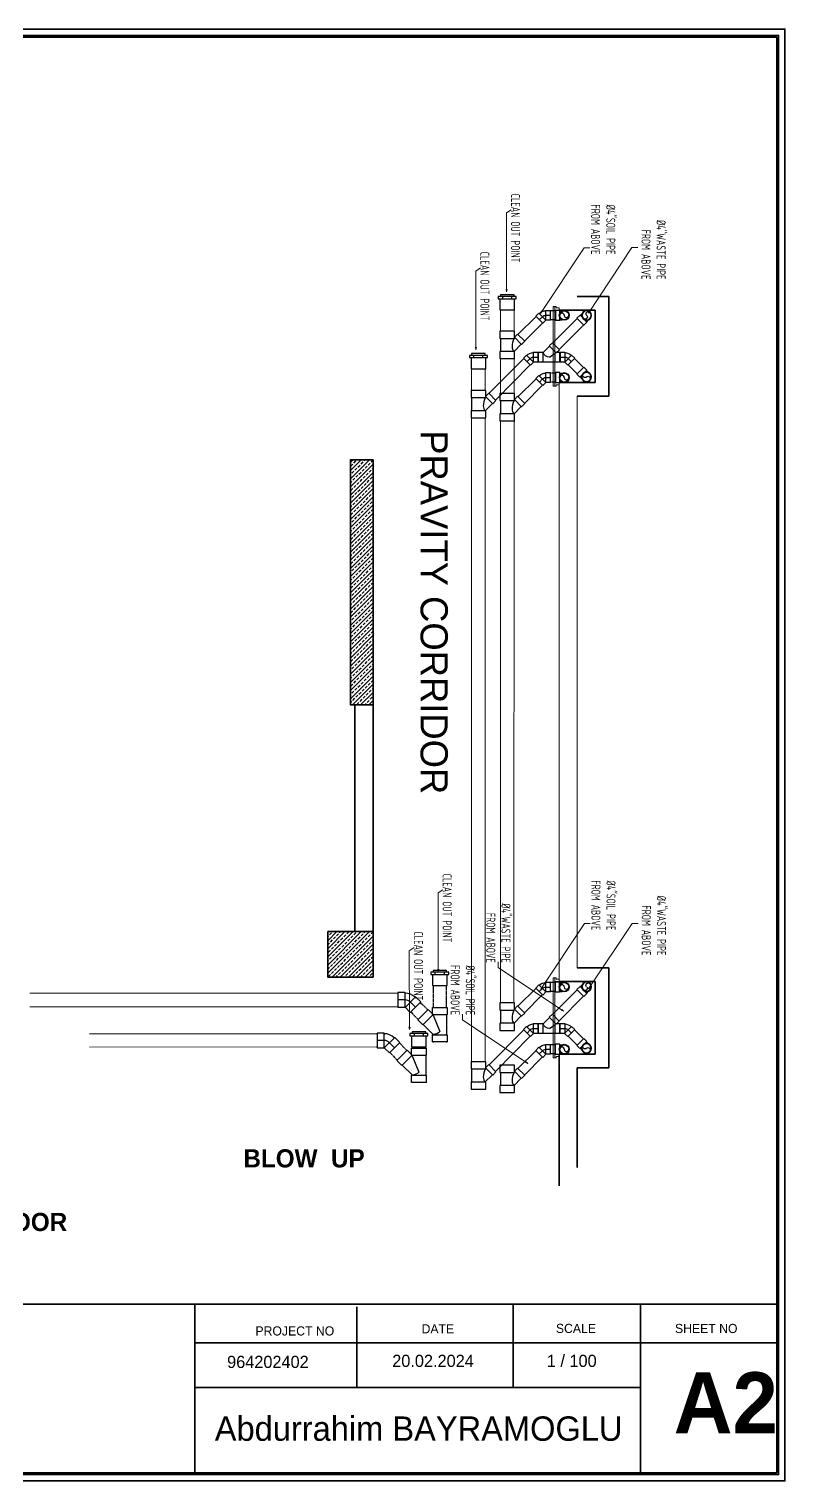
# Model space of a CAD drawing. Header units: millimetres. Extents: x 626118 to 667468, y 4481694 to 4492717.
# Drawn here: x 641354 to 643854, y 4487913 to 4492713 of the extents above; entities that cross this region are included whole.
import ezdxf

# ---------------------------------------------------------------- set-up
doc = ezdxf.new("R2010")
doc.units = ezdxf.units.MM
doc.linetypes.add('CENTER2', pattern=[1.125, 0.75, -0.125, 0.125, -0.125])
doc.linetypes.add('DUZ', pattern=[500, 500])
doc.layers.get('0').update_dxf_attribs({"color": 1, "linetype": 'DUZ'})
for name, color, linetype in [('DR-TEXT', 3, 'Continuous'), ('DR-WASTE PIPE', 5, 'CENTER2'), ('KOLTAR_F', 145, 'Continuous'), ('LOGO', 7, 'Continuous'), ('PVC', 3, 'Continuous')]:
    doc.layers.add(name, color=color, linetype=linetype)
for name, color, linetype, lineweight in [('DUVAR', 7, 'Continuous', 35), ('iç duvar', 7, 'Continuous', 50), ('KAPEN', 151, 'Continuous', 9), ('KOLON_F', 3, 'Continuous', 35), ('YAZI', 7, 'Continuous', 15)]:
    doc.layers.add(name, color=color, linetype=linetype, lineweight=lineweight)
doc.styles.add('din.shx', font='din.shx', dxfattribs={"width": 0.7})

# ---------------------------------------------------------------- blocks, each defined once
blk = doc.blocks.new('PVC6')
for p, q in [((-86.5, 82.5), (-93, 82.5)), ((0, 82.5), (6.5, 82.5)), ((-86.5, -82.5), (-93, -82.5)), ((0, -82.5), (6.5, -82.5))]:
    blk.add_line(p, q)
blk.add_lwpolyline([(0, -89), (0, 89), (-81.5, 89, 0.4142136), (-86.5, 84), (-86.5, -84, 0.4142136), (-81.5, -89)], format="xyb", close=True)
blk = doc.blocks.new('P456')
at = {"color": 8}
blk.add_lwpolyline([(88, 88), (27, 27, 0.198912), (0, -38), (0, -124)], format="xyb", dxfattribs=at)
blk.add_arc((91, -38), 173, 135, 180)
for p, rotation in [((88, 88), 45), ((0, -124), 270)]:
    blk.add_blockref('PVC6', p, dxfattribs=dict(rotation=rotation))
blk = doc.blocks.new('PY6')
for p, q in [((-83, 204), (-83, -38)), ((202, 86), (82, -34))]:
    blk.add_line(p, q)
at = {"color": 9}
blk.add_line((82, 199), (0, 0), dxfattribs=at)
blk.add_arc((82, 82), 117, 225, 270, dxfattribs=at)
for p, rotation in [((0, 290), 90), ((205, 205), 45), ((0, -125), 270)]:
    blk.add_blockref('PVC6', p, dxfattribs=dict(rotation=rotation))
blk = doc.blocks.new('PVC4')
for p, q in [((-55, 57), (-60, 57)), ((0, 57), (5, 57)), ((-55, -57), (-60, -57)), ((0, -57), (5, -57))]:
    blk.add_line(p, q)
blk.add_lwpolyline([(0, -62), (0, 62), (-55, 62), (-55, -62)], close=True)
blk = doc.blocks.new('PY64')
for p, q in [((-82, 162), (-82, 2)), ((79, -1), (171, 91))]:
    blk.add_line(p, q)
at = {"color": 9}
for centre, radius, start, end in [((298, 60), 238, 154.7041, 180), ((142, 60), 82.9, 180, 223.6032)]:
    blk.add_arc(centre, radius, start, end, dxfattribs=at)
for name, p, rotation in [('PVC6', (0, 248), 90), ('PVC4', (170, 170), 44.9999999999999), ('PVC6', (0, -84), 270)]:
    blk.add_blockref(name, p, dxfattribs=dict(rotation=rotation))
blk = doc.blocks.new('P454')
at = {"color": 8}
blk.add_lwpolyline([(57, 57), (18, 18, 0.198912), (0, -25), (0, -80)], format="xyb", dxfattribs=at)
blk.add_arc((60, -25), 117, 135, 180)
for p, rotation in [((57, 57), 45), ((0, -80), 270)]:
    blk.add_blockref('PVC4', p, dxfattribs=dict(rotation=rotation))
blk = doc.blocks.new('P904A')
for p, q in [((-57, -57), (-57, -24)), ((57, -57), (57, -24))]:
    blk.add_line(p, q)
blk.add_circle((0, 0), 62)
at = {"color": 9}
blk.add_circle((0, 0), 57, dxfattribs=at)
for centre, start, end in [((0, -28), 90, 270), ((0, 28), 270, 90)]:
    blk.add_arc(centre, 28.5, start, end, dxfattribs=at)
at = {"rotation": 270}
blk.add_blockref('PVC4', (0, -112), dxfattribs=at)
blk = doc.blocks.new('PY4')
for p, q in [((-57, -27), (-57, 129)), ((0, 57), (51, 129)), ((57, -24), (139, 58))]:
    blk.add_line(p, q)
blk.add_arc((86, 57), 85.5, 180, 250.5288)
for p, rotation in [((0, 184), 90), ((137, 137), 45), ((0, -82), 270)]:
    blk.add_blockref('PVC4', p, dxfattribs=dict(rotation=rotation))
blk = doc.blocks.new('A$Cd5ec20cc')
at = {"layer": 'DR-WASTE PIPE', "linetype": 'Continuous', "lineweight": 18, "ltscale": 12}
for p, q in [((37.8, 90.3), (11.4, 116.8)), ((18.4, 123.8), (44.9, 97.4)), ((64.7, 123.6), (55.1, 114)), ((71.8, 116.5), (62.3, 107.2)), ((62.5, 65), (100.9, 27.5)), ((55.5, 57.9), (93.5, 20.2))]:
    blk.add_line(p, q, dxfattribs=at)
at = {"layer": 'PVC'}
for name, p, xscale, yscale, zscale, rotation in [('P904A', (7.7, 127.5), -0.08748200112126518, 0.08748200112126518, 0.08748200112126518, 45.1343432630909), ('P904A', (75.5, 127.3), -0.08748200112126518, 0.08748200112126518, 0.08748200112126518, 314.7932117919452), ('P454', (53.7, 105.5), -0.08762939043845827, 0.08762939043845827, 0.08762939043845827, 135.0000000107184), ('P454', (53.7, 66.7), -0.08762939043845827, 0.08762939043845827, 0.08762939043845827, 180.2529245815914), ('PY64', (112.9, 8.1), 0.090881797833463, 0.090881797833463, 0.090881797833463, 89.99999999999999)]:
    blk.add_blockref(name, p, dxfattribs=dict(at, xscale=xscale, yscale=yscale, zscale=zscale, rotation=rotation))
at = {"layer": 'PVC', "xscale": -0.08755647272676778, "yscale": 0.08755647272676778, "zscale": 0.08755647272676778}
blk.add_blockref('PY4', (53.7, 81.5), dxfattribs=at)
blk = doc.blocks.new('PFS4-M')
at = {"color": 9}
for p, q in [((34, 38), (16, 38)), ((34, -38), (16, -38))]:
    blk.add_line(p, q, dxfattribs=at)
for p, q in [((127, 62), (34, 62)), ((127, -62), (127, 62)), ((127, 57), (132, 57)), ((34, -62), (127, -62)), ((127, -57), (132, -57))]:
    blk.add_line(p, q)
blk.add_lwpolyline([(16, 57), (0, 57), (0, -57), (16, -57)])
blk.add_lwpolyline([(34, -76), (34, 76), (16, 76), (16, -76)], close=True)
blk = doc.blocks.new('A$C9070866a')
at = {"layer": 'iç duvar', "color": 1, "linetype": 'Continuous', "lineweight": 5}
for p, q in [((54.5, 72.2, 0), (6.4, 0)), ((54.5, 72.2, 0), (52.5, 70.3)), ((54.5, 72.2, 0), (53.4, 69.6)), ((6.4, 0), (0, 0))]:
    blk.add_line(p, q, dxfattribs=at)

msp = doc.modelspace()

# ---------------------------------------------------------------- hatches: boundary and pattern name
at = {"layer": 'KOLTAR_F'}
h = msp.add_hatch(dxfattribs=at)
h.set_pattern_fill('ANSI33', color=256, scale=3, style=0)
h.set_pattern_definition([(45, (-1339408.915, -9021948.74), (-13.470384182, 13.470384182), []), (45, (-1339395.444, -9021948.74), (-13.470384182, 13.470384182), [9.525, -4.7625])])
h.paths.add_polyline_path([(642491.52, 4491288.66), (642491.52, 4490478.66), (642416.52, 4490478.66), (642416.52, 4491288.66)])
h = msp.add_hatch(dxfattribs=at)
h.set_pattern_fill('ANSI33', color=256, scale=3, style=0)
h.set_pattern_definition([(45, (-1339408.915, -9023508.74), (-13.470384182, 13.470384182), []), (45, (-1339395.444, -9023508.74), (-13.470384182, 13.470384182), [9.525, -4.7625])])
h.paths.add_polyline_path([(642341.52, 4489728.66), (642491.52, 4489728.66), (642491.52, 4489578.66), (642341.52, 4489578.66)])

# ---------------------------------------------------------------- linework, layer by layer
at = {"layer": 'DR-WASTE PIPE', "color": 6, "linetype": 'Continuous', "lineweight": 18, "ltscale": 12}
for p, q in [((642912.88, 4491782.55, -0.02), (642912.9, 4491713.64, -0.02)), ((642957.62, 4491713.64, -0.01), (642957.62, 4491782.55, -0.01)), ((643029.95, 4491761.15), (642971.37, 4491704.25, -0.01)), ((643051.29, 4491740.15), (642993.51, 4491682.45, -0.01)), ((642912.92, 4491623.13, -0.02), (642912.95, 4491507.75, -0.02)), ((642957.62, 4491507.75, -0.01), (642957.62, 4491623.13, -0.01)), ((643030.01, 4491555.26), (642971.44, 4491498.35, -0.01)), ((643051.21, 4491534.07), (642993.42, 4491476.38, -0.01)), ((642912.47, 4489493.76, -0.01), (642912.71, 4491415.46, -0.01)), ((642957.46, 4489493.76, -0.01), (642957.69, 4491415.46, -0.01)), ((643029.78, 4489540.38), (642971.21, 4489483.48, -0.01)), ((643051.12, 4489519.38), (642993.34, 4489461.69, -0.01)), ((642504.81, 4489391.41, -0.01), (641554.04, 4489391.41, -0.01)), ((641554.04, 4489347.32, -0.02), (642504.81, 4489347.56, -0.03)), ((643029.5, 4489334.15), (642970.93, 4489277.25, -0.01)), ((643051.04, 4489313.3), (642993.26, 4489255.61, -0.01))]:
    msp.add_line(p, q, dxfattribs=at)
at = {"layer": 'DR-WASTE PIPE', "color": 6, "ltscale": 12}
for p, q in [((643093.01, 4491781.31), (643078.69, 4491781.31)), ((643093.01, 4491751.39), (643078.69, 4491751.39)), ((643093.08, 4491575.4), (643078.76, 4491575.4)), ((643093.08, 4491545.48), (643078.76, 4491545.48)), ((642957.62, 4491484.02, -0.01), (642957.62, 4491484.16, -0.01)), ((642957.62, 4491440.58, -0.01), (642957.62, 4491440.89, -0.01)), ((642689.87, 4489548.64, -0.02), (642689.89, 4489479.74, -0.02)), ((642734.61, 4489479.74, -0.01), (642734.61, 4489548.64, -0.01)), ((643092.85, 4489560.54), (643078.52, 4489560.54)), ((642648.85, 4489493.84, -0.01), (642672.39, 4489470.3, -0.01)), ((643092.85, 4489530.62), (643078.52, 4489530.62)), ((642616.97, 4489461.97, -0.01), (642640.52, 4489438.42, -0.01)), ((642579.83, 4489359.6, -0.01), (642603.37, 4489336.05, -0.01)), ((643092.92, 4489354.63), (643078.59, 4489354.63)), ((642547.95, 4489327.72, -0.02), (642571.5, 4489304.18, -0.02)), ((643092.92, 4489324.71), (643078.59, 4489324.71))]:
    msp.add_line(p, q, dxfattribs=at)
at = {"layer": 'DR-WASTE PIPE', "linetype": 'Continuous', "lineweight": 18, "ltscale": 12}
for p, q in [((643086.46, 4491675.48), (643165.76, 4491754.76)), ((643186.96, 4491733.65), (643107.64, 4491654.3)), ((642989.11, 4491622.52), (642875.95, 4491508.36)), ((643010.39, 4491601.42), (642897.93, 4491486.38)), ((643165.04, 4491573.66), (643136.89, 4491602.01)), ((643186.27, 4491594.74), (643157.55, 4491623.67)), ((642817.39, 4491587.74, -0.02), (642817.41, 4491518.84, -0.02)), ((642862.14, 4491518.84, -0.01), (642862.14, 4491587.74, -0.01)), ((642817.22, 4489298.37), (642817.22, 4491425.46)), ((642862.2, 4489298.37), (642862.2, 4491425.46)), ((641356.23, 4489525.56), (642573.82, 4489525.56)), ((641356.23, 4489480.58), (642573.82, 4489480.58))]:
    msp.add_line(p, q, dxfattribs=at)
at = {"layer": 'DUVAR'}
for p, q in [((643271.52, 4491828.66), (643166.52, 4491828.66)), ((643271.52, 4491828.66), (643271.52, 4491498.66)), ((643226.52, 4491783.66), (643106.52, 4491783.66)), ((643226.52, 4491543.66), (643226.52, 4491783.66)), ((643226.52, 4491543.66), (643106.52, 4491543.66)), ((643271.52, 4491498.66), (643166.52, 4491498.66)), ((642431.52, 4489728.66), (642431.52, 4490478.66)), ((642491.52, 4489728.66), (642491.52, 4490478.66)), ((643271.52, 4489608.66), (643166.52, 4489608.66)), ((643271.52, 4489608.66), (643271.52, 4489278.66)), ((643226.52, 4489563.66), (643106.52, 4489563.66)), ((643226.52, 4489323.66), (643226.52, 4489563.66)), ((643226.52, 4489323.66), (643106.52, 4489323.66)), ((643106.52, 4488888.66), (643106.52, 4489323.66)), ((643271.52, 4489278.66), (643166.52, 4489278.66)), ((643166.52, 4489278.66), (643166.52, 4488948.66)), ((643826.42, 4488497.22), (636681.02, 4488497.22)), ((641902.46, 4488494.48), (641902.46, 4487939.99)), ((642438.22, 4488487.83), (642438.22, 4488221.88)), ((642955.23, 4488494.48), (642955.23, 4488221.88)), ((643375.97, 4488494.48), (643375.97, 4487939.99)), ((643827.51, 4488369.28), (641902.46, 4488369.28)), ((643375.97, 4488221.88), (641902.46, 4488221.88))]:
    msp.add_line(p, q, dxfattribs=at)
for points in [[(636653.72, 4492712.69), (643853.72, 4492712.69), (643853.72, 4487912.69), (636653.72, 4487912.69)], [(636674.72, 4492691.69), (643832.72, 4492691.69), (643832.72, 4487933.69), (636674.72, 4487933.69)], [(636681.02, 4492685.39), (643826.42, 4492685.39), (643826.42, 4487939.99), (636681.02, 4487939.99)]]:
    msp.add_lwpolyline(points, close=True, dxfattribs=at)
at = {"layer": 'iç duvar', "color": 7, "lineweight": 18}
for p, q in [((643853.72, 4492712.69), (643853.72, 4487912.69)), ((643106.52, 4489563.66), (643106.52, 4491543.66)), ((643166.52, 4489608.66), (643166.52, 4491498.66))]:
    msp.add_line(p, q, dxfattribs=at)
at = {"layer": 'KAPEN'}
for points in [[(643093.02, 4491663.66), (643093.02, 4491795.66), (643087.02, 4491795.66), (643087.02, 4491663.66)], [(643093.02, 4491663.66), (643093.02, 4491531.66), (643087.02, 4491531.66), (643087.02, 4491663.66)], [(643093.02, 4489443.66), (643093.02, 4489575.66), (643087.02, 4489575.66), (643087.02, 4489443.66)], [(643093.02, 4489443.66), (643093.02, 4489311.66), (643087.02, 4489311.66), (643087.02, 4489443.66)]]:
    msp.add_lwpolyline(points, dxfattribs=at)
for points in [[(643093.02, 4491783.66), (643093.02, 4491795.66), (643097.52, 4491795.66), (643097.52, 4491791.16), (643106.52, 4491791.16), (643106.52, 4491783.66), (643093.02, 4491783.66)], [(643093.02, 4491543.66), (643093.02, 4491531.66), (643097.52, 4491531.66), (643097.52, 4491536.16), (643106.52, 4491536.16), (643106.52, 4491543.66), (643093.02, 4491543.66)], [(643093.02, 4491543.66), (643093.02, 4491531.66), (643097.52, 4491531.66), (643097.52, 4491536.16), (643106.52, 4491536.16), (643106.52, 4491543.66), (643093.02, 4491543.66)], [(643093.02, 4489563.66), (643093.02, 4489575.66), (643097.52, 4489575.66), (643097.52, 4489571.16), (643106.52, 4489571.16), (643106.52, 4489563.66), (643093.02, 4489563.66)], [(643093.02, 4489323.66), (643093.02, 4489311.66), (643097.52, 4489311.66), (643097.52, 4489316.16), (643106.52, 4489316.16), (643106.52, 4489323.66), (643093.02, 4489323.66)], [(643093.02, 4489323.66), (643093.02, 4489311.66), (643097.52, 4489311.66), (643097.52, 4489316.16), (643106.52, 4489316.16), (643106.52, 4489323.66), (643093.02, 4489323.66)]]:
    msp.add_lwpolyline(points, close=True, dxfattribs=at)
at = {"layer": 'KOLON_F'}
for points in [[(642491.52, 4490478.66), (642491.52, 4491288.66), (642416.52, 4491288.66), (642416.52, 4490478.66)], [(642341.52, 4489728.66), (642491.52, 4489728.66), (642491.52, 4489578.66), (642341.52, 4489578.66)]]:
    msp.add_lwpolyline(points, close=True, dxfattribs=at)

# ---------------------------------------------------------------- block references
at = {"layer": 'iç duvar', "color": 1, "linetype": 'Continuous', "lineweight": 5, "xscale": 3, "yscale": 3, "zscale": 3}
for p, rotation in [((642948.47, 4492115.27), 213.7618142967605), ((643208.58, 4491989.34), 180), ((643366.97, 4491990.23), 180), ((642847.01, 4491923.36), 213.7618142967605), ((642722.44, 4489867.33), 213.7618142967605), ((643209.54, 4489755.11), 180), ((643367.93, 4489756), 180), ((642627.38, 4489676.24), 213.7618142967605), ((642904.93, 4489628.98), 270), ((642787.14, 4489456.27), 270)]:
    msp.add_blockref('A$C9070866a', p, dxfattribs=dict(at, rotation=rotation))
at = {"layer": 'iç duvar', "color": 1, "linetype": 'Continuous', "lineweight": 18, "xscale": 3, "yscale": 3, "zscale": 3, "rotation": 270}
msp.add_blockref('A$Cd5ec20cc', (642815.44, 4489569.6), dxfattribs=at)
at = {"layer": 'PVC'}
for name, p, xscale, yscale, zscale, rotation in [('PFS4-M', (642935.32, 4491834.52, -0.02), 0.3937754209090895, 0.3937754209090895, 0.3937754209090895, 270), ('P454', (643056.34, 4491766.36), -0.2628881713153748, 0.2628881713153748, 0.2628881713153748, 90), ('P904A', (643123.72, 4491766.35), 0.2624460033637955, 0.2624460033637955, 0.2624460033637955, 270), ('P904A', (643198.02, 4491765.97), -0.2624460033637955, 0.2624460033637955, 0.2624460033637955, 315.1343432630909), ('PY4', (643060.09, 4491627.93), -0.2626694181803033, 0.2626694181803033, 0.2626694181803033, 270), ('P454', (643132.08, 4491627.94), -0.2628881713153748, 0.2628881713153748, 0.2628881713153748, 45.00000001071838), ('PFS4-M', (642839.84, 4491639.72, -0.02), 0.3937754209090895, 0.3937754209090895, 0.3937754209090895, 270), ('P454', (643015.48, 4491627.84), -0.2628881713153747, 0.2628881713153748, 0.2628881713153748, 90.25292458159142), ('P454', (643056.41, 4491560.46), -0.2628881713153748, 0.2628881713153748, 0.2628881713153748, 90), ('P904A', (643123.79, 4491560.44), 0.2624460033637955, 0.2624460033637955, 0.2624460033637955, 270), ('P904A', (643197.29, 4491562.41), -0.2624460033637955, 0.2624460033637955, 0.2624460033637955, 224.7932117919452), ('PFS4-M', (642712.31, 4489600.62, -0.02), 0.3937754209090895, 0.3937754209090895, 0.3937754209090895, 270), ('P454', (643056.18, 4489545.59), -0.2628881713153748, 0.2628881713153748, 0.2628881713153748, 90), ('P904A', (643123.55, 4489545.87), 0.2624460033637955, 0.2624460033637955, 0.2624460033637955, 270), ('P456', (642607.7, 4489503.11), 0.2731872239486473, 0.2731872239486473, 0.2731872239486473, 270), ('P456', (642538.68, 4489368.87, -0.01), 0.2731872239486473, 0.2731872239486473, 0.2731872239486473, 270), ('PFS4-M', (642643.08, 4489397.85, -0.02), 0.3937754209090895, 0.3937754209090895, 0.3937754209090895, 270), ('P454', (643056.25, 4489339.69), -0.2628881713153748, 0.2628881713153748, 0.2628881713153748, 90), ('P904A', (643123.62, 4489339.96), 0.2624460033637955, 0.2624460033637955, 0.2624460033637955, 270)]:
    msp.add_blockref(name, p, dxfattribs=dict(at, xscale=xscale, yscale=yscale, zscale=zscale, rotation=rotation))
for name, p, xscale, yscale, zscale in [('PY64', (642935.13, 4491646.03, -0.01), 0.272645393500389, 0.272645393500389, 0.272645393500389), ('PY64', (642839.71, 4491450.14), 0.272645393500389, 0.272645393500389, 0.272645393500389), ('PY64', (642935.2, 4491440.13, -0.01), 0.272645393500389, 0.272645393500389, 0.272645393500389), ('PY64', (642934.97, 4489425.26, -0.01), 0.272645393500389, 0.272645393500389, 0.272645393500389), ('PY6', (642712.15, 4489398.48, 0.01), -0.2728558513793877, 0.2728558513793877, 0.2728558513793877), ('PY6', (642643.13, 4489264.23), -0.2728558513793877, 0.2728558513793877, 0.2728558513793877), ('PY64', (642935.03, 4489219.36, -0.01), 0.272645393500389, 0.272645393500389, 0.272645393500389)]:
    msp.add_blockref(name, p, dxfattribs=dict(at, xscale=xscale, yscale=yscale, zscale=zscale))

# ---------------------------------------------------------------- texts
at = {"insert": (642738.55, 4491386.46), "char_height": 90, "attachment_point": 1, "rotation": 270}
msp.add_mtext_dynamic_manual_height_columns('{\\fCentury Gothic|b0|i0|c162|p34;\\C7;PRAVITY CORRIDOR}', width=1355.2064, gutter_width=37.5, heights=[0], dxfattribs=at)
at = {"char_height": 60, "attachment_point": 1}
for s, width, heights, insert in [('{\\fCentury Gothic|b1|i0|c0|p34;\\C7;BLOW  UP}', 768.0953, [122.53], (642062.68, 4489009.23)), ('{\\fCentury Gothic|b1|i0|c0|p34;\\C7;GROUND FLOOR}', 710.4957, [0], (640820.36, 4488798.95))]:
    msp.add_mtext_dynamic_manual_height_columns(s, width=width, gutter_width=12.5, heights=heights, dxfattribs=dict(at, insert=insert))
at = {"layer": 'DR-TEXT', "char_height": 30, "width": 330.5275, "attachment_point": 9, "rotation": 270, "style": 'din.shx'}
for s, insert in [('CLEAN OUT POINT ', (642947.49, 4491940.88, 0)), ('%%C4"SOIL PIPE\\PFROM ABOVE ', (643212.34, 4491967.55, 0)), ('%%C4"WASTE PIPE\\PFROM ABOVE ', (643379.06, 4491884.63, 0)), ('CLEAN OUT POINT ', (642846.03, 4491748.98, 0)), ('CLEAN OUT POINT ', (642721.46, 4489692.95, 0)), ('%%C4"SOIL PIPE\\PFROM ABOVE ', (643213.3, 4489733.32, 0)), ('%%C4"WASTE PIPE\\PFROM ABOVE ', (643380.02, 4489650.4, 0)), ('%%C4"WASTE PIPE\\PFROM ABOVE ', (642865.71, 4489625.66, 0)), ('CLEAN OUT POINT ', (642626.4, 4489501.86, 0)), ('%%C4"SOIL PIPE\\PFROM ABOVE ', (642747.93, 4489452.95, 0))]:
    msp.add_mtext(s, dxfattribs=dict(at, insert=insert))
at = {"layer": 'LOGO', "insert": (643485.61, 4488271.94), "char_height": 201.6, "width": 680.2848, "attachment_point": 1}
msp.add_mtext('{\\fGoudy Old Style|b1|i0|c0|p18;A2}', dxfattribs=at)
at = {"layer": 'YAZI', "attachment_point": 1}
for s, insert, char_height, width in [('{\\fStylus BT|b0|i0|c0|p34;SCALE}', (643096.11, 4488432.12), 30.24, 165.1095), ('{\\fStylus BT|b0|i0|c0|p34;SHEET NO}', (643490, 4488431.9), 30.24, 302.8012), ('{\\fStylus BT|b0|i0|c0|p34;PROJECT NO}', (642102.45, 4488423.81), 30.24, 286.87), ('{\\fStylus BT|b0|i0|c0|p34;DATE}', (642651.87, 4488430.68), 30.24, 215.1793), ('{\\fStylus BT|b0|i0|c0|p34;964\\fStylus BT|b0|i0|c162|p34;20\\fStylus BT|b0|i0|c0|p34;2402}', (642008.77, 4488326.47), 40.32, 345.8591), ('{\\fStylus BT|b0|i0|c0|p34;20.02.2024}', (642554.83, 4488329.88), 40.32, 366.9007), ('{\\fStylus BT|b0|i0|c0|p34;1 / \\fStylus BT|b0|i0|c162|p34;1\\fStylus BT|b0|i0|c0|p34;00}', (643066.09, 4488329.88), 40.32, 316.1791), ('{\\fStylus BT|b0|i0|c0|p34;Abdurrahim BAYRAMOGLU}', (641967.99, 4488126.11), 80.64, 1568.7791)]:
    msp.add_mtext(s, dxfattribs=dict(at, insert=insert, char_height=char_height, width=width))

doc.saveas('drawing.dxf')
